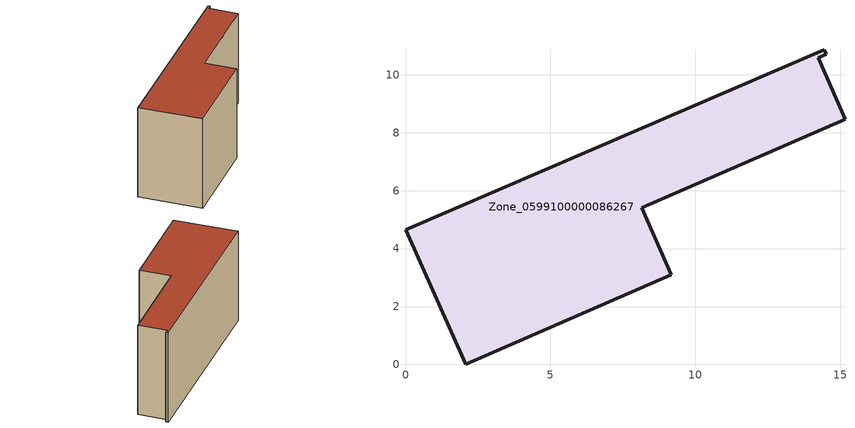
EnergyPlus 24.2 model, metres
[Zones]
Zone_0599100000086267
 floor ground (C_G): 0,4.65 14.46,10.87 14.53,10.71 14.24,10.58 15.17,8.47 8.15,5.4 9.17,3.1 2.08,0 z3.18
 wall outside (C_F): 2.08,0 9.17,3.1 8.15,5.4 15.17,8.47 14.24,10.58 14.53,10.71 14.46,10.87 0,4.65 2.08,0 z3.18:10.88
 roof outside (C_R): 14.46,10.87 0,4.65 2.08,0 9.17,3.1 8.15,5.4 15.17,8.47 14.24,10.58 14.53,10.71 z10.88
[BUILDING]
Pand.0599100000086267: North Axis=0; Terrain=City; Loads Convergence Tolerance Value=0.04; Temperature Convergence Tolerance Value=0.4; Solar Distribution=FullExterior; Maximum Number of Warmup Days=25; Minimum Number of Warmup Days=1
[Site:Location]
Rotterdam.The.Hague.AP_ZH_NLD Design_Conditions: Latitude=51.96; Longitude=4.45; Time Zone=1; Elevation=-4.5
[SITE:GROUNDTEMPERATURE:BUILDINGSURFACE]
18, 18, 18, 18, 18, 18, 18, 18, 18, 18, 18, 18
[MATERIAL] Thermal Absorptance=0.9; Solar Absorptance=0.7; Visible Absorptance=0.7
Name | Roughness | Thickness | Conductivity | Density | Specific Heat
G.TI.1946 | MediumSmooth | 0.15 | 1 | 540 | 1210
F.TI.1946 | Rough | 0.3 | 0.857143 | 1920 | 840
R.TI.1946 | MediumRough | 0.2 | 0.1 | 1500 | 1000
[CONSTRUCTION]
C_G: G.TI.1946
C_F: F.TI.1946
C_R: R.TI.1946
[ZONE]
Zone_0599100000086267: Type=1; Multiplier=1; Ceiling Height=Autocalculate; Volume=Autocalculate; Floor Area=autocalculate; Part of Total Floor Area=Yes
[ZONEINFILTRATION:DESIGNFLOWRATE]
Infil_Zone_0599100000086267: Zone or ZoneList or Space or SpaceList=Zone_0599100000086267; Schedule=AlwaysOn; Design Flow Rate Calculation Method=Flow/Area; Flow Rate per Floor Area=0.003; Constant Term Coefficient=1; Temperature Term Coefficient=0; Velocity Term Coefficient=0; Velocity Squared Term Coefficient=0
[HVACTEMPLATE:ZONE:IDEALLOADSAIRSYSTEM]
Zone_0599100000086267: Maximum Heating Supply Air Temperature=50; Minimum Cooling Supply Air Temperature=13; Maximum Heating Supply Air Humidity Ratio=0.0156; Minimum Cooling Supply Air Humidity Ratio=0.0077; Heating Limit=NoLimit; Cooling Limit=NoLimit; Dehumidification Control Type=ConstantSensibleHeatRatio; Cooling Sensible Heat Ratio=0.7; Dehumidification Setpoint=60; Humidification Control Type=None; Humidification Setpoint=30; Outdoor Air Method=None; Outdoor Air Flow Rate per Person=0.00944; Outdoor Air Flow Rate per Zone Floor Area=0; Outdoor Air Flow Rate per Zone=0; Demand Controlled Ventilation Type=None; Outdoor Air Economizer Type=NoEconomizer; Heat Recovery Type=None; Sensible Heat Recovery Effectiveness=0.7; Latent Heat Recovery Effectiveness=0.65
[ZONECONTROL:THERMOSTAT]
ThermostatControl_Zone_0599100000086267: Zone or ZoneList=Zone_0599100000086267; Control Type Schedule=DualSetpointControlType; Control 1=Thermostat_Zone_0599100000086267; Temperature Difference Between Cutout And Setpoint=0
[THERMOSTATSETPOINT:DUALSETPOINT]
Thermostat_Zone_0599100000086267: Heating Setpoint Temperature Schedule=HeatingSetpoint_Zone_0599100000086267; Cooling Setpoint Temperature Schedule=CoolingSetpoint_Zone_0599100000086267
[SCHEDULE:COMPACT]
HeatingSetpoint_Zone_0599100000086267: Through: 12/31, For: AllDays, Until: 24:00, 21
CoolingSetpoint_Zone_0599100000086267: Through: 12/31, For: AllDays, Until: 24:00, 24
DualSetpointControlType: Through: 12/31, For: AllDays, Until: 24:00, 4
AlwaysOn: Through: 12/31, For: AllDays, Until: 24:00, 1
